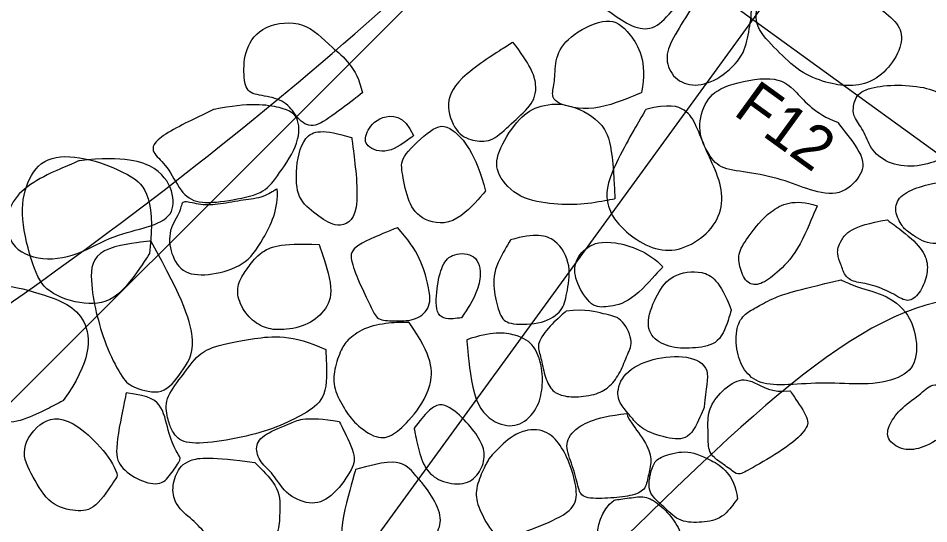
# Model space of a CAD drawing. Extents: x -823 to 4, y -30 to 727.
# Drawn here: x -524.861 to -523.831, y 150.703 to 151.277 of the extents above; entities that cross this region are included whole.
import ezdxf

# ---------------------------------------------------------------- set-up
doc = ezdxf.new("R2010")
doc.units = 0
for name, color, linetype in [('Cobbles n Brick', 7, 'Continuous'), ('Conjectured house outlines', 7, 'Continuous'), ('Later village', 7, 'Continuous'), ('Packed Marl', 7, 'Continuous'), ('Postholes', 7, 'Continuous'), ('Quadrat Boundary', 7, 'Continuous'), ('Quadrat IDs', 7, 'Continuous'), ('River', 7, 'Continuous'), ('Road', 7, 'Continuous')]:
    doc.layers.add(name, color=color, linetype=linetype)

msp = doc.modelspace()

# ---------------------------------------------------------------- linework, layer by layer
at = {"layer": 'Cobbles n Brick'}
for points in [[(-524.2097, 151.3857), (-524.1672, 151.3854), (-524.1425, 151.3832), (-524.1251, 151.3634), (-524.1095, 151.3335), (-524.1043, 151.3073), (-524.128, 151.2747), (-524.1485, 151.2611), (-524.1721, 151.2693), (-524.1973, 151.2876), (-524.2185, 151.303), (-524.2313, 151.3433), (-524.2316, 151.3649), (-524.2097, 151.3857), (-524.2097, 151.3857), (-524.2097, 151.3857)], [(-523.9172, 151.3087), (-523.9576, 151.3215), (-523.9975, 151.3223), (-524.0137, 151.3187), (-524.0245, 151.2953), (-524.0289, 151.2665), (-524.0024, 151.2405), (-523.9777, 151.2152), (-523.9463, 151.2028), (-523.9204, 151.1987), (-523.8927, 151.2038), (-523.8696, 151.2263), (-523.8583, 151.2537), (-523.8664, 151.2731), (-523.8905, 151.2906), (-523.9172, 151.3087), (-523.9172, 151.3087), (-523.9172, 151.3087)], [(-524.0855, 151.3077), (-524.0607, 151.3167), (-524.0335, 151.3089), (-524.03, 151.2859), (-524.035, 151.2567), (-524.0406, 151.2315), (-524.0712, 151.2046), (-524.0992, 151.1979), (-524.1219, 151.2092), (-524.13, 151.2334), (-524.1197, 151.2552), (-524.0974, 151.2916), (-524.0883, 151.3042), (-524.0855, 151.3077), (-524.0855, 151.3077), (-524.0855, 151.3077)], [(-524.4717, 151.192), (-524.4786, 151.2217), (-524.5085, 151.2434), (-524.536, 151.2748), (-524.5852, 151.2697), (-524.6056, 151.2418), (-524.6066, 151.2103), (-524.6029, 151.1905), (-524.5796, 151.1887), (-524.5564, 151.1814), (-524.5456, 151.1622), (-524.5289, 151.15), (-524.5041, 151.1671), (-524.4717, 151.192), (-524.4717, 151.192), (-524.4717, 151.192)], [(-524.156, 151.1921), (-524.1488, 151.2279), (-524.1706, 151.2636), (-524.192, 151.2792), (-524.236, 151.2588), (-524.2537, 151.2346), (-524.2533, 151.209), (-524.2571, 151.1922), (-524.2562, 151.1801), (-524.2115, 151.169), (-524.156, 151.1921), (-524.156, 151.1921), (-524.156, 151.1921)], [(-524.3014, 151.2493), (-524.282, 151.2245), (-524.2717, 151.1989), (-524.2804, 151.1767), (-524.3037, 151.1569), (-524.3243, 151.1363), (-524.3442, 151.1369), (-524.3644, 151.1434), (-524.3784, 151.1756), (-524.3677, 151.207), (-524.3014, 151.2493), (-524.3014, 151.2493), (-524.3014, 151.2493)], [(-523.9341, 151.1586), (-523.9597, 151.1684), (-523.982, 151.1961), (-524.0045, 151.2126), (-524.064, 151.2008), (-524.0835, 151.1845), (-524.0936, 151.1518), (-524.0815, 151.1238), (-524.0682, 151.1056), (-524.0377, 151.1026), (-523.9959, 151.0942), (-523.9655, 151.081), (-523.9301, 151.0739), (-523.9071, 151.0975), (-523.9013, 151.1177), (-523.9341, 151.1586), (-523.9341, 151.1586), (-523.9341, 151.1586)], [(-523.813, 151.1176), (-523.7984, 151.1629), (-523.8067, 151.1837), (-523.824, 151.1962), (-523.8564, 151.2014), (-523.8914, 151.1998), (-523.9132, 151.1917), (-523.9167, 151.1734), (-523.9156, 151.1639), (-523.9026, 151.1472), (-523.8964, 151.1261), (-523.8743, 151.11), (-523.8433, 151.1071), (-523.813, 151.1176), (-523.813, 151.1176), (-523.813, 151.1176)], [(-524.6398, 151.1732), (-524.6002, 151.1811), (-524.5585, 151.1758), (-524.5422, 151.164), (-524.5438, 151.1314), (-524.5704, 151.0948), (-524.5829, 151.0775), (-524.6242, 151.0693), (-524.6593, 151.0654), (-524.6776, 151.0787), (-524.6928, 151.1103), (-524.7091, 151.1222), (-524.7118, 151.1388), (-524.6398, 151.1732), (-524.6398, 151.1732), (-524.6398, 151.1732)], [(-524.1862, 151.0716), (-524.1879, 151.1369), (-524.201, 151.1614), (-524.241, 151.1819), (-524.2749, 151.1774), (-524.2965, 151.1624), (-524.3208, 151.1231), (-524.3207, 151.0992), (-524.2953, 151.0714), (-524.2536, 151.065), (-524.2214, 151.0648), (-524.1862, 151.0716), (-524.1862, 151.0716), (-524.1862, 151.0716)], [(-524.151, 151.1731), (-524.1249, 151.1797), (-524.1042, 151.1738), (-524.0939, 151.1557), (-524.0831, 151.1262), (-524.0681, 151.0976), (-524.0624, 151.0661), (-524.0741, 151.0374), (-524.103, 151.0161), (-524.1325, 151.0107), (-524.1626, 151.0246), (-524.1837, 151.0442), (-524.1922, 151.0577), (-524.2007, 151.0876), (-524.151, 151.1731), (-524.151, 151.1731), (-524.151, 151.1731)], [(-524.414, 151.1434), (-524.4243, 151.1671), (-524.4535, 151.1674), (-524.4689, 151.1463), (-524.4697, 151.1307), (-524.4434, 151.1211), (-524.414, 151.1434), (-524.414, 151.1434), (-524.414, 151.1434)], [(-524.3325, 151.0804), (-524.3431, 151.1233), (-524.3735, 151.1586), (-524.3918, 151.153), (-524.4284, 151.1197), (-524.4277, 151.1049), (-524.4212, 151.0708), (-524.4082, 151.0481), (-524.3693, 151.0388), (-524.3325, 151.0804), (-524.3325, 151.0804), (-524.3325, 151.0804)], [(-524.484, 151.1411), (-524.5164, 151.1514), (-524.5405, 151.147), (-524.5484, 151.0996), (-524.5447, 151.0693), (-524.5205, 151.0517), (-524.5012, 151.0377), (-524.4722, 151.0489), (-524.484, 151.1411), (-524.484, 151.1411), (-524.484, 151.1411)], [(-524.7923, 151.115), (-524.7412, 151.1205), (-524.7001, 151.1083), (-524.684, 151.076), (-524.6867, 151.05), (-524.7188, 151.0381), (-524.7574, 151.0294), (-524.7994, 151.0041), (-524.8466, 151.0017), (-524.8784, 151.0248), (-524.8728, 151.081), (-524.7923, 151.115), (-524.7923, 151.115), (-524.7923, 151.115)], [(-524.5682, 151.083), (-524.5661, 151.0612), (-524.5858, 151.0217), (-524.6046, 150.9959), (-524.6426, 150.9847), (-524.6749, 150.9855), (-524.6894, 151.0091), (-524.692, 151.0367), (-524.6761, 151.0586), (-524.6777, 151.0712), (-524.6573, 151.0647), (-524.6366, 151.0645), (-524.6091, 151.0705), (-524.5862, 151.0722), (-524.5682, 151.083), (-524.5682, 151.083), (-524.5682, 151.083)], [(-523.7765, 151.0445), (-523.7813, 151.0793), (-523.7864, 151.0916), (-523.814, 151.0926), (-523.8417, 151.0857), (-523.865, 151.0756), (-523.8704, 151.058), (-523.8602, 151.039), (-523.8542, 151.0347), (-523.8329, 151.0192), (-523.8059, 151.0217), (-523.7765, 151.0445), (-523.7765, 151.0445), (-523.7765, 151.0445)], [(-523.957, 151.0639), (-523.9832, 151.0725), (-524.013, 151.0586), (-524.0343, 151.0292), (-524.0472, 151.0116), (-524.0449, 150.9927), (-524.0363, 150.9742), (-524.0213, 150.9737), (-524.0034, 150.9865), (-523.9788, 151.011), (-523.957, 151.0639), (-523.957, 151.0639), (-523.957, 151.0639)], [(-523.8777, 151.048), (-523.9189, 151.0411), (-523.932, 151.023), (-523.9352, 151.0094), (-523.9297, 150.9974), (-523.9263, 150.9845), (-523.9158, 150.9769), (-523.8953, 150.9755), (-523.8681, 150.9631), (-523.8545, 150.9532), (-523.8405, 150.9639), (-523.8321, 150.9848), (-523.8315, 151.0034), (-523.8442, 151.0231), (-523.8777, 151.048), (-523.8777, 151.048), (-523.8777, 151.048)], [(-524.4322, 151.0391), (-524.4085, 151.0142), (-524.3944, 150.9687), (-524.395, 150.9464), (-524.4133, 150.9328), (-524.4366, 150.9336), (-524.4556, 150.9337), (-524.4619, 150.949), (-524.4761, 150.9779), (-524.4862, 151.0043), (-524.4842, 151.0178), (-524.4322, 151.0391), (-524.4322, 151.0391), (-524.4322, 151.0391)], [(-524.3042, 151.0251), (-524.2763, 151.0336), (-524.2509, 151.0278), (-524.2345, 150.9959), (-524.2409, 150.9624), (-524.2445, 150.945), (-524.2663, 150.9295), (-524.3055, 150.9289), (-524.3156, 150.9363), (-524.3226, 150.9628), (-524.3249, 150.9906), (-524.3042, 151.0251), (-524.3042, 151.0251), (-524.3042, 151.0251)], [(-524.7115, 151.024), (-524.6736, 150.9568), (-524.6566, 150.9033), (-524.6769, 150.8754), (-524.6971, 150.8475), (-524.732, 150.8582), (-524.7426, 150.8659), (-524.761, 150.9012), (-524.7729, 150.9393), (-524.7792, 150.9732), (-524.7799, 151.0155), (-524.7115, 151.024), (-524.7115, 151.024), (-524.7115, 151.024)], [(-524.5208, 151.0199), (-524.5662, 151.0224), (-524.589, 151.0108), (-524.6, 150.9956), (-524.612, 150.9792), (-524.6147, 150.9614), (-524.6031, 150.9387), (-524.5851, 150.9256), (-524.5662, 150.9221), (-524.5352, 150.927), (-524.514, 150.9438), (-524.5031, 150.967), (-524.5208, 151.0199), (-524.5208, 151.0199), (-524.5208, 151.0199)], [(-524.1319, 150.9946), (-524.1471, 151.0117), (-524.1918, 151.027), (-524.2189, 151.0185), (-524.2329, 150.9992), (-524.2308, 150.9768), (-524.212, 150.9478), (-524.1955, 150.9493), (-524.1687, 150.9532), (-524.1319, 150.9946), (-524.1319, 150.9946), (-524.1319, 150.9946)], [(-524.3598, 150.9369), (-524.344, 150.9587), (-524.334, 150.9894), (-524.3457, 151.0112), (-524.3724, 151.0097), (-524.3828, 150.9954), (-524.3887, 150.9664), (-524.389, 150.9334), (-524.3598, 150.9369), (-524.3598, 150.9369), (-524.3598, 150.9369)], [(-524.0542, 150.9461), (-524.0672, 150.9789), (-524.0861, 150.9926), (-524.1228, 150.9861), (-524.1379, 150.9652), (-524.1518, 150.9317), (-524.1429, 150.9111), (-524.119, 150.9017), (-524.0907, 150.9026), (-524.0653, 150.9081), (-524.0542, 150.9461), (-524.0542, 150.9461), (-524.0542, 150.9461)], [(-523.9302, 150.98), (-523.9836, 150.9672), (-524.0066, 150.96), (-524.0251, 150.9489), (-524.0387, 150.9422), (-524.0492, 150.9277), (-524.0489, 150.8968), (-524.0389, 150.8742), (-524.0196, 150.8602), (-523.9864, 150.8612), (-523.9427, 150.8639), (-523.8987, 150.8601), (-523.8575, 150.8688), (-523.8417, 150.8905), (-523.8468, 150.9341), (-523.8729, 150.9617), (-523.9095, 150.9704), (-523.9302, 150.98), (-523.9302, 150.98), (-523.9302, 150.98)], [(-524.8105, 150.8432), (-524.779, 150.8865), (-524.7778, 150.9428), (-524.833, 150.9639), (-524.881, 150.9767), (-524.9094, 150.9679), (-524.9277, 150.9225), (-524.946, 150.8609), (-524.9143, 150.8378), (-524.8784, 150.807), (-524.8105, 150.8432), (-524.8105, 150.8432), (-524.8105, 150.8432)], [(-524.2411, 150.9444), (-524.2185, 150.9473), (-524.1968, 150.94), (-524.179, 150.9386), (-524.1642, 150.9105), (-524.1718, 150.896), (-524.1795, 150.8749), (-524.1912, 150.8588), (-524.2051, 150.8501), (-524.2315, 150.8461), (-524.2498, 150.8492), (-524.2604, 150.8569), (-524.2672, 150.877), (-524.2704, 150.8964), (-524.2752, 150.9072), (-524.2598, 150.9283), (-524.2411, 150.9444), (-524.2411, 150.9444), (-524.2411, 150.9444)], [(-524.419, 150.9315), (-524.3919, 150.894), (-524.391, 150.8574), (-524.4174, 150.8211), (-524.437, 150.8031), (-524.4549, 150.7982), (-524.4811, 150.8172), (-524.4919, 150.8328), (-524.505, 150.8567), (-524.5043, 150.8782), (-524.4957, 150.9024), (-524.4883, 150.9126), (-524.4681, 150.9272), (-524.4367, 150.9319), (-524.419, 150.9315), (-524.419, 150.9315), (-524.419, 150.9315)], [(-524.5134, 150.901), (-524.5508, 150.9186), (-524.5985, 150.9138), (-524.6426, 150.9041), (-524.6585, 150.8953), (-524.6804, 150.8652), (-524.6969, 150.8426), (-524.6915, 150.8195), (-524.6878, 150.809), (-524.6775, 150.7944), (-524.6446, 150.7944), (-524.5962, 150.8035), (-524.5595, 150.8162), (-524.5302, 150.8319), (-524.5104, 150.8492), (-524.5134, 150.901), (-524.5134, 150.901), (-524.5134, 150.901)], [(-524.3536, 150.9119), (-524.3264, 150.9219), (-524.2943, 150.9185), (-524.2766, 150.9056), (-524.2681, 150.8827), (-524.2675, 150.8576), (-524.2729, 150.8336), (-524.2929, 150.8133), (-524.3172, 150.8142), (-524.3466, 150.8356), (-524.3536, 150.9119), (-524.3536, 150.9119), (-524.3536, 150.9119)], [(-524.0848, 150.8361), (-524.0833, 150.8567), (-524.0757, 150.8805), (-524.1026, 150.8952), (-524.1441, 150.8917), (-524.1773, 150.8753), (-524.1853, 150.8484), (-524.1771, 150.8357), (-524.1658, 150.8222), (-524.1545, 150.8091), (-524.1228, 150.7991), (-524.1001, 150.7985), (-524.0848, 150.8361), (-524.0848, 150.8361), (-524.0848, 150.8361)], [(-523.9878, 150.8543), (-524.0082, 150.8513), (-524.03, 150.8671), (-524.0497, 150.8679), (-524.0735, 150.8457), (-524.0817, 150.8271), (-524.08, 150.8037), (-524.0807, 150.7834), (-524.0674, 150.7738), (-524.0513, 150.7621), (-524.0457, 150.758), (-524.0306, 150.7668), (-523.9886, 150.7908), (-523.9669, 150.8121), (-523.9667, 150.8235), (-523.9878, 150.8543), (-523.9878, 150.8543), (-523.9878, 150.8543)], [(-523.7647, 150.861), (-523.8036, 150.8588), (-523.8277, 150.8646), (-523.8372, 150.8515), (-523.8619, 150.8356), (-523.8764, 150.8157), (-523.8793, 150.7992), (-523.8617, 150.7864), (-523.8403, 150.7874), (-523.8131, 150.8029), (-523.7866, 150.8223), (-523.7647, 150.861), (-523.7647, 150.861), (-523.7647, 150.861)], [(-524.7392, 150.8518), (-524.7117, 150.8485), (-524.6972, 150.838), (-524.6915, 150.804), (-524.6806, 150.7811), (-524.6759, 150.7777), (-524.6878, 150.7613), (-524.6989, 150.746), (-524.7243, 150.7514), (-524.7474, 150.7681), (-524.7528, 150.787), (-524.7392, 150.8518), (-524.7392, 150.8518), (-524.7392, 150.8518)], [(-524.4132, 150.8118), (-524.3938, 150.8384), (-524.3785, 150.8417), (-524.3559, 150.8215), (-524.3384, 150.8), (-524.3319, 150.7815), (-524.3376, 150.7619), (-524.3533, 150.7468), (-524.3818, 150.7496), (-524.4, 150.7629), (-524.4081, 150.7849), (-524.4132, 150.8118), (-524.4132, 150.8118), (-524.4132, 150.8118)], [(-524.4981, 150.8194), (-524.5361, 150.8255), (-524.5514, 150.8175), (-524.5841, 150.8054), (-524.5943, 150.7913), (-524.5878, 150.7723), (-524.5726, 150.7612), (-524.5605, 150.7375), (-524.5313, 150.7235), (-524.507, 150.7315), (-524.4831, 150.7643), (-524.4784, 150.7806), (-524.4981, 150.8194), (-524.4981, 150.8194), (-524.4981, 150.8194)], [(-524.1724, 150.8284), (-524.211, 150.8242), (-524.2373, 150.8076), (-524.2428, 150.7901), (-524.2323, 150.7661), (-524.227, 150.7416), (-524.2227, 150.7319), (-524.1934, 150.7321), (-524.1673, 150.7348), (-524.151, 150.7411), (-524.1486, 150.7576), (-524.1437, 150.7746), (-524.1488, 150.7932), (-524.1702, 150.8208), (-524.1724, 150.8284), (-524.1724, 150.8284), (-524.1724, 150.8284)], [(-524.7493, 150.7576), (-524.7519, 150.7742), (-524.7983, 150.8255), (-524.8347, 150.824), (-524.8612, 150.7875), (-524.8453, 150.7568), (-524.8255, 150.7234), (-524.7948, 150.7172), (-524.7746, 150.7187), (-524.7493, 150.7576), (-524.7493, 150.7576), (-524.7493, 150.7576)], [(-524.3284, 150.7774), (-524.3088, 150.7999), (-524.2873, 150.8121), (-524.2612, 150.8093), (-524.2454, 150.7902), (-524.2348, 150.7669), (-524.2278, 150.7381), (-524.2321, 150.7181), (-524.2713, 150.7001), (-524.307, 150.6873), (-524.3235, 150.6885), (-524.341, 150.7221), (-524.345, 150.7399), (-524.3359, 150.7638), (-524.3284, 150.7774), (-524.3284, 150.7774), (-524.3284, 150.7774)], [(-524.0473, 150.7319), (-524.0508, 150.7596), (-524.08, 150.7784), (-524.1069, 150.7878), (-524.1345, 150.7794), (-524.1426, 150.7728), (-524.1474, 150.7543), (-524.1475, 150.7419), (-524.1437, 150.7345), (-524.129, 150.7212), (-524.1126, 150.7047), (-524.0873, 150.7047), (-524.0637, 150.7087), (-524.0473, 150.7319), (-524.0473, 150.7319), (-524.0473, 150.7319)], [(-524.5935, 150.7728), (-524.6433, 150.7798), (-524.6713, 150.7774), (-524.6836, 150.7606), (-524.6883, 150.7384), (-524.6802, 150.7199), (-524.6587, 150.7043), (-524.645, 150.6854), (-524.6092, 150.6755), (-524.5813, 150.6719), (-524.5657, 150.6934), (-524.5659, 150.7145), (-524.5637, 150.7434), (-524.5935, 150.7728), (-524.5935, 150.7728), (-524.5935, 150.7728)], [(-524.4796, 150.7648), (-524.4465, 150.7747), (-524.4233, 150.7742), (-524.4081, 150.7532), (-524.4034, 150.7498), (-524.3838, 150.7206), (-524.3823, 150.6995), (-524.3952, 150.6817), (-524.4203, 150.6473), (-524.4368, 150.6407), (-524.4488, 150.6336), (-524.4645, 150.6314), (-524.4799, 150.6339), (-524.4896, 150.6637), (-524.5006, 150.6903), (-524.4796, 150.7648), (-524.4796, 150.7648), (-524.4796, 150.7648)], [(-524.1868, 150.7302), (-524.2025, 150.7189), (-524.209, 150.6784), (-524.2025, 150.6602), (-524.1933, 150.6473), (-524.1735, 150.6374), (-524.1514, 150.6368), (-524.1277, 150.6448), (-524.1121, 150.6663), (-524.1072, 150.6816), (-524.1142, 150.7015), (-524.1308, 150.7218), (-524.1489, 150.735), (-524.1633, 150.7337), (-524.1868, 150.7302), (-524.1868, 150.7302), (-524.1868, 150.7302)]]:
    msp.add_open_spline(points, degree=3, dxfattribs=at)
at = {"layer": 'Conjectured house outlines'}
msp.add_lwpolyline([(-521.0928, 150.8777), (-522.9633, 152.7482), (-525.8241, 149.8874), (-524.0086, 148.0719)], close=True, dxfattribs=at)
at = {"layer": 'Later village'}
msp.add_circle((-545.1062, 136.6973), 41.2492, dxfattribs=at)
at = {"layer": 'Packed Marl'}
msp.add_open_spline([(-523.3475, 148.9966), (-523.4974, 148.7903), (-523.6993, 148.7202), (-524.025, 148.5432), (-524.1926, 148.6649), (-524.6482, 148.9959), (-525.1553, 149.3644), (-525.4777, 149.5986), (-525.7187, 149.5833), (-525.7838, 149.4638), (-525.7716, 149.2934), (-525.884, 149.1387), (-525.6434, 148.9638), (-525.1491, 148.6047), (-524.8912, 148.4174), (-524.7537, 148.3174), (-524.94, 148.3412), (-525.5815, 148.5971), (-525.8608, 148.8001), (-526.2047, 149.0499), (-526.5802, 149.5), (-526.868, 150.1162), (-526.8979, 150.4728), (-526.7424, 150.5241), (-526.5676, 150.7648), (-526.4369, 151.0441), (-526.2776, 151.2633), (-525.8313, 151.5432), (-525.3304, 151.9344), (-524.7911, 152.3241), (-524.494, 152.5613), (-524.2703, 152.7336), (-524.0575, 152.7826), (-523.7695, 152.5733), (-523.5546, 152.4172), (-523.5538, 152.2918), (-524.3087, 151.3431), (-525.1739, 150.7307), (-525.5656, 150.5621), (-525.7517, 150.1523), (-525.2871, 149.644), (-524.8022, 150.1125), (-524.238, 150.6089), (-523.7801, 151.1036), (-523.5053, 150.7135), (-523.5211, 150.0682), (-523.5548, 149.6331), (-523.2204, 149.5149), (-523.0442, 149.3869), (-523.3475, 148.9966), (-523.3475, 148.9966), (-523.3475, 148.9966)], degree=3, dxfattribs=at)
at = {"layer": 'Postholes'}
msp.add_open_spline([(-524.7128, 151.0098), (-524.7048, 151.0783), (-524.738, 151.1024), (-524.787, 151.1199), (-524.8313, 151.1213), (-524.8529, 151.0916), (-524.8602, 151.0516), (-524.8446, 150.9931), (-524.8307, 150.9648), (-524.7853, 150.95), (-524.7484, 150.9558), (-524.7128, 151.0098), (-524.7128, 151.0098), (-524.7128, 151.0098)], degree=3, dxfattribs=at)
at = {"layer": 'Quadrat Boundary'}
msp.add_line((-528.0403, 154.1891), (-520.8215, 148.9443), dxfattribs=at)
msp.add_lwpolyline([(-526.3609, 148.067), (-522.2816, 153.6816), (-522.2816, 153.6816)], dxfattribs=at)
at = {"layer": 'River'}
msp.add_open_spline([(-542.0663, -26.3327), (-524.2341, -14.7774), (-512.2509, 3.1974), (-512.2509, 3.1974), (-512.2509, 19.8884), (-508.3991, 31.729), (-496.1305, 46.1374), (-491.7081, 50.2745), (-486.1445, 50.2745), (-472.3067, 47.8493), (-461.6073, 47.8493), (-450.0521, 54.4116), (-441.778, 51.7849), (-435.9289, 41.1444), (-432.5901, 33.1312), (-420.6646, 25.0241), (-410.6785, 21.8856), (-400.4072, 21.8856), (-381.0057, 20.1737), (-360.3203, 26.736), (-353.0279, 31.4456), (-346.5828, 37.2612), (-342.3454, 49.4186), (-339.1435, 57.4875), (-326.2251, 73.2424), (-320.297, 79.5841), (-315.9537, 81.9445), (-305.9677, 98.2075), (-298.4068, 114.4705), (-292.5579, 127.595), (-287.1369, 139.1503), (-274.155, 160.977)], degree=2, dxfattribs=at)
at = {"layer": 'Road'}
for points in [[(-574.7508, 101.4934), (-563.6682, 106.1689), (-556.4637, 110.4468), (-551.6427, 113.9484), (-546.0604, 119.0232), (-542.2544, 122.7278), (-540.9857, 124.6562), (-537.7378, 128.6653), (-533.069, 133.2326), (-530.7854, 135.4655), (-527.5375, 137.9521), (-522.1582, 141.606), (-519.3671, 143.0777), (-517.1342, 145.1076), (-515.0028, 147.5435), (-513.2774, 149.6241), (-512.0594, 151.5526), (-512.0594, 154.1407), (-513.0236, 156.9318), (-516.0685, 158.911), (-519.2149, 159.9767), (-524.3911, 159.9767), (-526.6748, 159.9767), (-532.7645, 159.9767), (-539.9707, 159.9767), (-544.6903, 159.9767), (-550.374, 159.9767), (-553.6823, 159.9767), (-556.9712, 160.6364), (-560.3713, 160.0274), (-563.1117, 160.5349), (-566.42, 160.5349), (-568.7955, 161.0931), (-575.1389, 161.0931)], [(-574.9091, 98.3403), (-570.4052, 100.2471), (-566.2958, 101.8579), (-562.022, 104.2578), (-557.8797, 106.7563), (-555.0525, 109.1562), (-552.0279, 111.6876), (-548.5432, 114.219), (-546.3734, 115.797), (-544.7625, 117.1449), (-543.5133, 118.5257), (-542.79, 119.6434), (-540.3244, 121.4844), (-539.108, 123.0953), (-537.8259, 124.9363), (-537.267, 125.9554), (-534.7685, 128.0923), (-531.9083, 131.0511), (-530.5933, 132.4647), (-528.8838, 134.2071), (-525.6292, 137.0673), (-523.821, 138.4151), (-522.3745, 139.3356), (-519.0213, 141.3082), (-517.3446, 142.2615), (-516.0296, 143.3135), (-514.9776, 144.4313), (-513.6297, 145.8121), (-512.3805, 147.7517), (-511.2956, 149.8228), (-510.6052, 152.3871), (-509.356, 155.6746), (-507.9094, 158.5348), (-507.4492, 159.3566), (-506.7259, 160.0799), (-506.1013, 160.0799), (-503.8001, 160.0799), (-498.6386, 160.0799), (-495.3303, 160.0799), (-492.1951, 159.6196), (-489.6966, 159.1594), (-484.8639, 159.1594), (-482.4641, 158.8306), (-479.1108, 158.3375), (-475.626, 157.7786), (-471.2536, 157.7786), (-467.7688, 157.417), (-463.6266, 156.365), (-458.9254, 154.9842), (-454.3887, 153.8007), (-452.5805, 153.4391)]]:
    msp.add_open_spline(points, degree=2, dxfattribs=at)

# ---------------------------------------------------------------- texts
at = {"layer": 'Quadrat IDs'}
msp.add_text('F12', height=0.04957, rotation=324, dxfattribs=at).set_placement((-524.0533, 151.1681))

doc.saveas('drawing.dxf')
